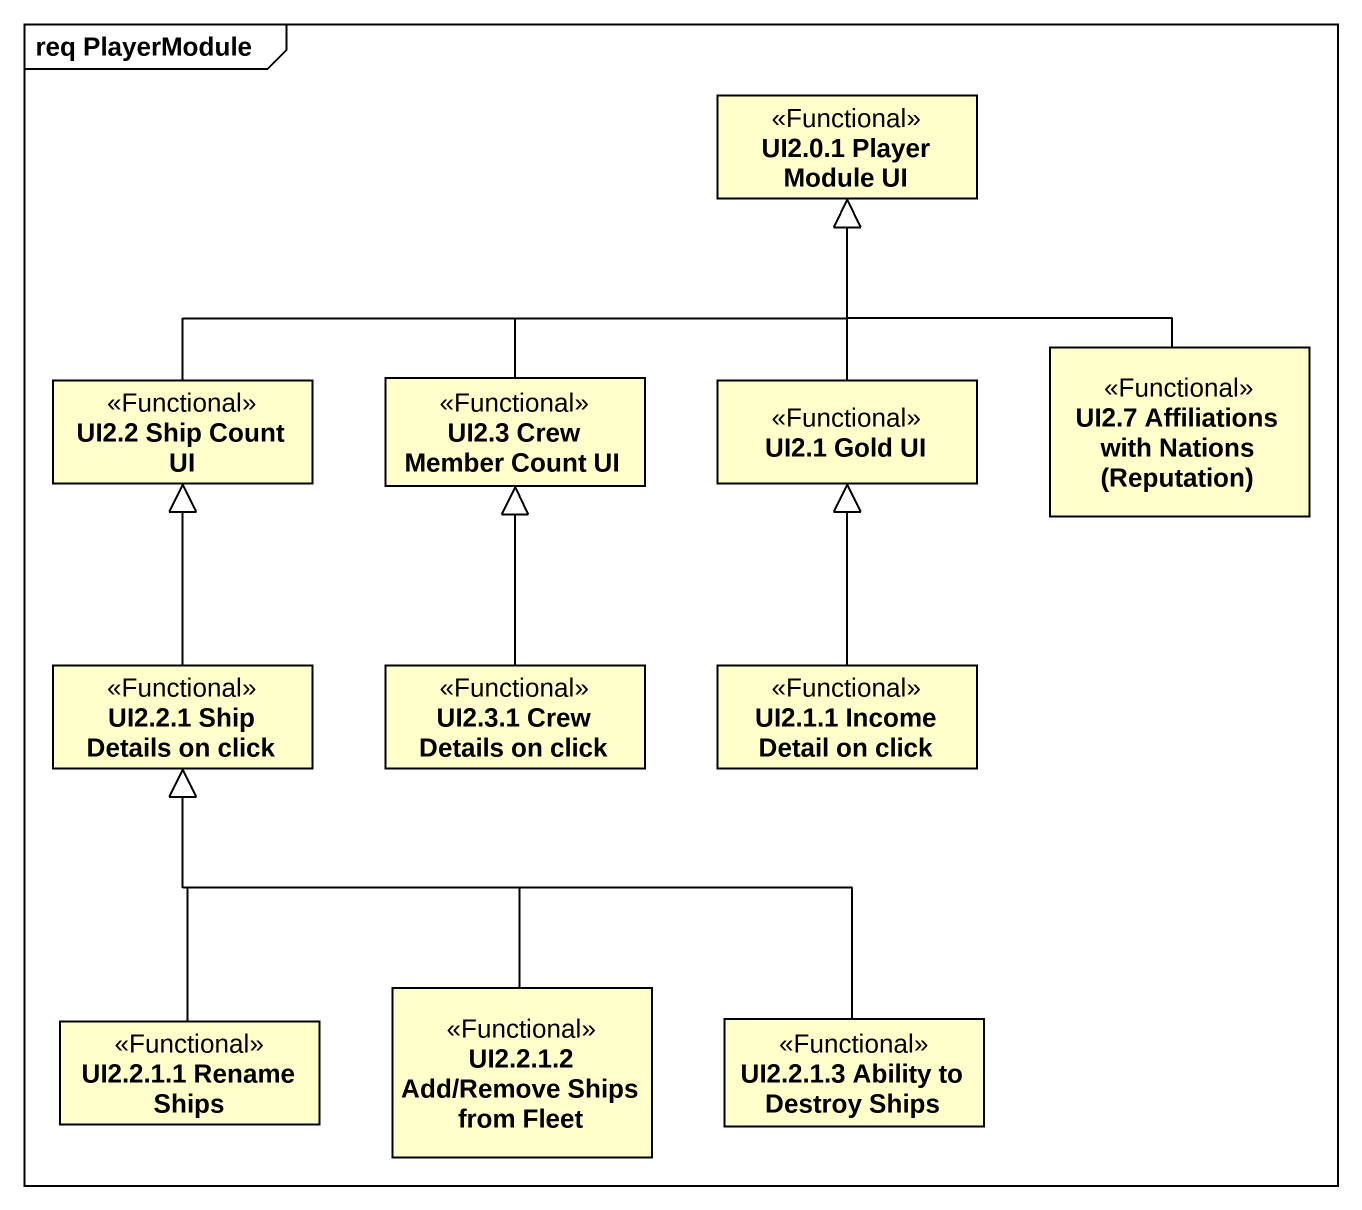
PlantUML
@startuml
mainframe req PlayerModule
hide circle
hide empty members
class "UI2.0.1 Player Module UI" as UI2_0_1_Player_Module_UI <<Functional>>
class "UI2.2 Ship Count UI" as UI2_2_Ship_Count_UI <<Functional>>
class "UI2.3 Crew Member Count UI" as UI2_3_Crew_Member_Count_UI <<Functional>>
class "UI2.1 Gold UI" as UI2_1_Gold_UI <<Functional>>
class "UI2.7 Affiliations with Nations (Reputation)" as UI2_7_Affiliations_with <<Functional>>
class "UI2.2.1 Ship Details on click" as UI2_2_1_Ship_Details_on <<Functional>>
class "UI2.3.1 Crew Details on click" as UI2_3_1_Crew_Details_on <<Functional>>
class "UI2.1.1 Income Detail on click" as UI2_1_1_Income_Detail_on <<Functional>>
class "UI2.2.1.1 Rename Ships" as UI2_2_1_1_Rename_Ships <<Functional>>
class "UI2.2.1.2 Add/Remove Ships from Fleet" as UI2_2_1_2_Add_Remove_Ships <<Functional>>
class "UI2.2.1.3 Ability to Destroy Ships" as UI2_2_1_3_Ability_to <<Functional>>
UI2_2_Ship_Count_UI -right-|> UI2_0_1_Player_Module_UI
UI2_3_Crew_Member_Count_UI -up-|> UI2_0_1_Player_Module_UI
UI2_1_Gold_UI -up-|> UI2_0_1_Player_Module_UI
UI2_7_Affiliations_with -up-|> UI2_0_1_Player_Module_UI
UI2_2_1_Ship_Details_on -up-|> UI2_2_Ship_Count_UI
UI2_3_1_Crew_Details_on -up-|> UI2_3_Crew_Member_Count_UI
UI2_1_1_Income_Detail_on -up-|> UI2_1_Gold_UI
UI2_2_1_1_Rename_Ships -up-|> UI2_2_1_Ship_Details_on
UI2_2_1_2_Add_Remove_Ships -up-|> UI2_2_1_Ship_Details_on
UI2_2_1_3_Ability_to -left-|> UI2_2_1_Ship_Details_on
@enduml
